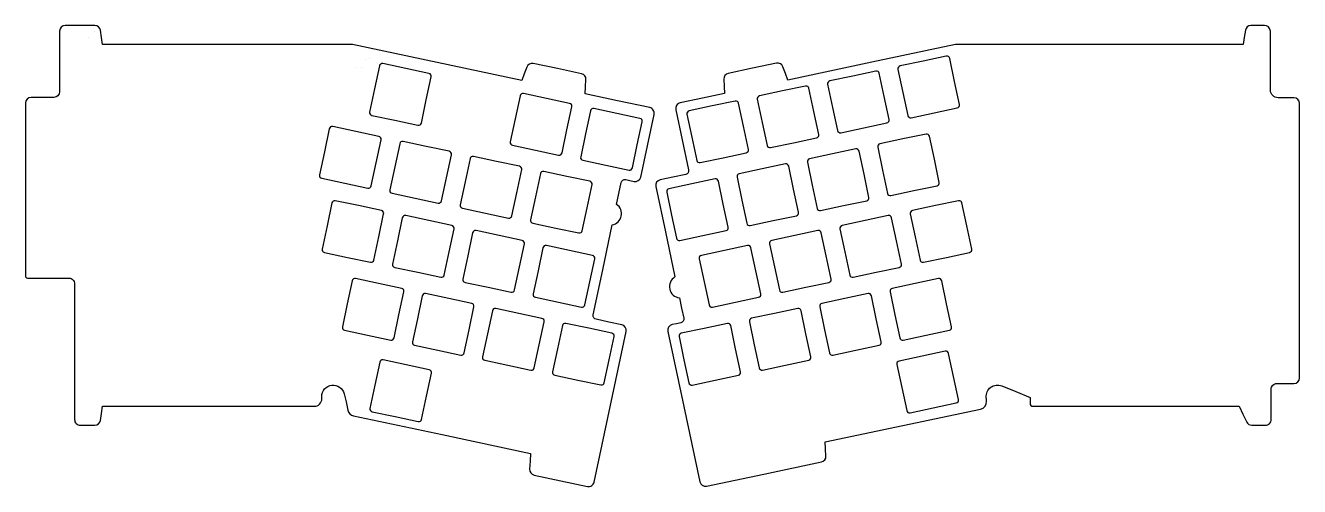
# Model space of a CAD drawing. Extents: x 569 to 907, y 72 to 194.
import ezdxf

# ---------------------------------------------------------------- set-up
doc = ezdxf.new("R2010")
doc.units = 0
doc.layers.get('0').update_dxf_attribs({"linetype": 'CONTINUOUS'})

msp = doc.modelspace()

# ---------------------------------------------------------------- linework, layer by layer
for points in [[(655.819153, 188.585907), (622.709656, 188.585907), (589.600159, 188.585907), (589.318787, 190.447968), (589.037415, 192.310028, 0.370924), (587.55426, 193.585907), (583.640991, 193.585907), (579.727722, 193.585907, 0.414209), (578.227722, 192.085907), (578.227722, 184.070892), (578.227722, 176.055878, -0.414209), (576.727722, 174.555878), (573.710999, 174.555878), (570.694275, 174.555878, 0.414209), (569.194275, 173.055878), (569.194275, 150.134735), (569.194275, 127.213585, 0.414214), (569.694275, 126.713585), (575.195374, 126.713585), (580.696472, 126.713585, -0.414214), (582.196472, 125.213585), (582.196472, 107.249718), (582.196472, 89.285851, 0.414214), (583.696472, 87.785851), (585.625366, 87.785851), (587.55426, 87.785851, 0.370938), (589.037415, 89.061729), (589.318787, 90.92379), (589.600159, 92.785851), (617.648682, 92.785851), (645.697205, 92.785851, 0.414214), (647.697205, 94.785851), (647.697205, 94.790245), (647.697205, 94.79464), (647.695923, 95.092003), (647.694641, 95.389366, -0.897602), (653.619324, 96.08297), (654.109558, 93.935387), (654.599792, 91.787796, 0.292066), (656.133728, 90.276573), (679.564941, 85.296104), (702.996155, 80.315636), (702.872253, 78.234581), (702.748352, 76.153526, 0.370986), (703.933777, 74.59713), (710.994629, 73.096275), (718.055481, 71.595398, 0.414221), (719.834534, 72.750694), (724.068787, 92.671349), (728.30304, 112.592003, 0.414136), (727.147644, 114.371056), (723.750977, 115.092979), (720.354309, 115.814903, -0.414055), (719.584045, 117.001183), (722.116699, 128.916107), (724.649353, 140.831009, 0.665744), (725.800232, 146.245819), (726.412903, 149.128021), (727.025574, 152.010223, -0.414164), (728.211609, 152.780487), (729.313232, 152.546356), (730.414856, 152.312225, 0.414182), (732.193909, 153.467743), (733.958191, 161.768036), (735.722473, 170.068329, 0.414287), (734.5672, 171.847382), (726.01239, 173.665863), (717.457581, 175.484344), (717.570129, 177.374603), (717.682678, 179.264862, 0.370918), (716.497131, 180.821259), (710.104248, 182.180145), (703.711365, 183.539032, 0.370927), (701.9953, 182.599335), (701.329285, 180.82663), (700.663269, 179.053925), (678.241211, 183.819916), (655.819153, 188.585907)], [(899.013977, 191.895233), (898.982605, 192.102631), (898.951233, 192.310028, 0.370924), (897.468079, 193.585907), (895.651184, 193.585907), (893.83429, 193.585938, 0.370924), (892.351135, 192.310028), (892.069763, 190.447968), (891.788391, 188.585907), (853.690979, 188.585907), (815.593567, 188.585907), (793.393982, 183.867157), (771.194397, 179.148407), (770.532043, 180.911346), (769.86969, 182.674286, 0.37092), (768.153748, 183.613983), (761.760864, 182.255096), (755.367981, 180.89621, 0.37088), (754.182434, 179.339813), (754.294373, 177.45993), (754.406311, 175.580048), (748.515625, 174.327972), (742.624939, 173.075882, 0.414234), (741.469543, 171.296844), (743.163147, 163.329193), (744.85675, 155.361542, -0.414081), (744.086487, 154.175262), (740.700134, 153.455536), (737.313782, 152.735809, 0.414127), (736.158508, 150.956757), (738.702087, 138.990082), (741.245667, 127.023399, 0.710235), (742.423523, 121.48214), (742.997498, 118.7817), (743.571472, 116.081261, -0.414132), (742.801331, 114.894981), (741.660828, 114.652672), (740.520325, 114.410362, 0.414128), (739.365051, 112.63131), (743.595764, 92.727135), (747.826477, 72.82296, 0.413532), (749.602112, 71.666954), (764.827026, 74.86544), (780.051941, 78.063919, 0.371591), (781.240784, 79.621056), (781.129028, 81.498497), (781.017273, 83.375938), (801.614197, 87.703209), (822.211121, 92.030479, 0.379401), (823.792419, 94.161095), (823.749146, 94.658165), (823.705872, 95.155235, -0.560127), (827.820496, 98.196251), (831.575378, 96.675743), (835.330261, 95.155235), (835.330261, 94.345543), (835.330261, 93.535851, 0.414209), (836.080261, 92.785851), (863.395813, 92.785851), (890.711365, 92.785851), (891.713745, 90.709801), (892.716125, 88.633751, 0.287866), (894.066833, 87.785851), (895.880676, 87.785851), (897.694519, 87.785851, 0.414214), (899.194519, 89.285851), (899.194519, 93.29879), (899.194519, 97.311729, -0.414214), (900.694519, 98.811729), (902.948669, 98.811729), (905.20282, 98.811729, 0.414189), (906.702698, 100.311729), (906.702698, 136.636078), (906.702698, 172.960419, 0.414194), (905.20282, 174.460419), (903.108398, 174.460419), (901.013977, 174.460419, -0.414214), (899.013977, 176.460419), (899.013977, 184.177826), (899.013977, 191.895233)], [(663.857117, 183.492401, 0.414268), (662.96759, 182.914764), (661.668152, 176.801239), (660.368713, 170.687714, 0.414084), (660.94635, 169.798309), (667.059753, 168.498871), (673.173157, 167.199432, 0.414262), (674.062683, 167.777069), (675.362183, 173.890472), (676.661682, 180.003876, 0.414104), (676.083923, 180.893524), (669.97052, 182.192963), (663.857117, 183.492401)], [(800.906311, 182.873505, 0.414159), (800.328674, 181.983856), (801.628113, 175.870453), (802.927551, 169.75705, 0.41416), (803.817078, 169.179413), (809.930542, 170.478851), (816.044006, 171.778305, 0.414048), (816.621643, 172.667938), (815.322205, 178.781342), (814.022766, 184.894745, 0.414144), (813.133118, 185.472382), (807.019714, 184.172943), (800.906311, 182.873505)], [(782.272644, 178.912827, 0.414104), (781.694885, 178.023163), (782.994385, 171.90976), (784.293884, 165.796356, 0.414262), (785.183411, 165.218719), (791.296814, 166.518158), (797.410217, 167.817596, 0.414084), (797.987854, 168.707001), (796.688416, 174.820526), (795.388977, 180.934052, 0.413964), (794.499451, 181.511688), (788.386047, 180.21225), (782.272644, 178.912811)], [(701.124573, 175.571014, 0.413959), (700.234924, 174.993134), (698.935486, 168.87973), (697.636047, 162.766327, 0.414241), (698.213806, 161.876923), (704.327209, 160.577484), (710.440613, 159.278046, 0.414262), (711.330139, 159.855682), (712.629578, 165.969086), (713.929016, 172.082489, 0.414365), (713.351379, 172.971893), (707.237976, 174.271454), (701.124573, 175.571014)], [(778.77655, 163.856873, 0.414175), (779.354187, 164.746307), (778.054749, 170.859711), (776.755371, 176.973114, 0.41405), (775.865784, 177.550995), (769.75238, 176.251556), (763.638977, 174.952133, 0.414104), (763.061218, 174.062469), (764.360657, 167.949066), (765.660095, 161.835663, 0.41416), (766.549622, 161.258026), (772.663086, 162.557465), (778.77655, 163.856903)], [(760.142883, 159.896179, 0.414175), (760.72052, 160.785614), (759.421082, 166.899017), (758.121643, 173.012421, 0.413959), (757.231995, 173.590302), (751.118591, 172.290741), (745.005188, 170.99118, 0.414365), (744.427551, 170.101776), (745.72699, 163.988373), (747.026428, 157.874969, 0.41416), (747.915955, 157.297333), (754.029419, 158.596771), (760.142883, 159.89621)], [(716.269836, 158.805634, 0.414365), (716.847473, 157.916229), (722.960876, 156.616669), (729.07428, 155.317108, 0.413959), (729.963928, 155.894989), (731.263367, 162.008392), (732.562805, 168.121796, 0.414241), (731.985046, 169.0112), (725.871643, 170.310638), (719.75824, 171.610077, 0.414262), (718.868713, 171.03244), (717.569275, 164.919037), (716.269836, 158.805634)], [(663.381653, 163.353973, 0.414062), (662.803894, 164.243378), (656.690491, 165.542816), (650.577087, 166.842255, 0.414262), (649.687561, 166.264618), (648.388123, 160.151215), (647.088684, 154.037811, 0.414159), (647.666321, 153.148163), (653.779724, 151.848724), (659.893127, 150.549286, 0.413908), (660.782776, 151.126923), (662.082214, 157.240448), (663.381653, 163.353973)], [(678.526917, 146.588593, 0.414268), (679.416443, 147.166229), (680.715881, 153.279755), (682.01532, 159.39328, 0.414084), (681.437683, 160.282684), (675.324219, 161.582123), (669.210754, 162.881592, 0.41416), (668.321228, 162.303925), (667.02179, 156.190521), (665.722351, 150.077118, 0.414104), (666.30011, 149.187469), (672.413513, 147.888031), (678.526917, 146.588593)], [(795.546326, 162.263397, 0.414084), (794.968689, 161.373993), (796.268127, 155.260468), (797.567566, 149.146942, 0.413964), (798.457092, 148.569305), (804.570496, 149.868744), (810.683899, 151.168167, 0.414104), (811.261658, 152.057831), (809.962158, 158.171234), (808.662659, 164.284637, 0.414287), (807.773254, 164.862274), (801.65979, 163.562836), (795.546326, 162.263397)], [(684.356018, 146.116425, 0.414104), (684.933777, 145.226776), (691.04718, 143.927338), (697.160583, 142.627899, 0.414268), (698.05011, 143.205536), (699.349548, 149.319061), (700.648987, 155.432587, 0.414084), (700.07135, 156.321991), (693.957947, 157.621429), (687.844543, 158.920868, 0.414262), (686.955017, 158.343231), (685.655518, 152.229828), (684.356018, 146.116425)], [(776.912659, 158.302719, 0.414104), (776.3349, 157.413055), (777.634399, 151.299652), (778.933899, 145.186249, 0.414268), (779.823425, 144.608612), (785.936829, 145.908051), (792.050232, 147.207489, 0.414159), (792.627869, 148.097137), (791.32843, 154.210541), (790.028992, 160.323944, 0.414262), (789.139465, 160.901581), (783.026062, 159.602142), (776.912659, 158.302704)], [(758.27887, 154.34201, 0.414159), (757.701233, 153.452362), (759.000671, 147.338959), (760.30011, 141.225555, 0.414118), (761.189636, 140.647919), (767.303101, 141.947357), (773.416565, 143.246796, 0.414159), (773.994202, 144.136444), (772.694763, 150.249847), (771.395325, 156.363251, 0.414118), (770.505798, 156.940887), (764.392334, 155.641449), (758.27887, 154.34201)], [(706.47821, 154.96019, 0.414118), (705.588684, 154.382538), (704.289246, 148.269135), (702.989807, 142.155731, 0.414159), (703.567444, 141.266083), (709.680847, 139.966644), (715.79425, 138.667221, 0.414144), (716.683899, 139.244843), (717.983337, 145.358246), (719.282776, 151.471649, 0.414047), (718.705139, 152.361298), (712.591675, 153.660736), (706.47821, 154.960175)], [(754.782776, 139.286102, 0.41421), (755.360413, 140.175751), (754.060974, 146.289154), (752.761536, 152.402557, 0.414268), (751.872009, 152.980194), (745.758606, 151.680756), (739.645203, 150.381332, 0.414104), (739.067444, 149.491669), (740.366943, 143.378265), (741.666443, 137.264862, 0.414268), (742.555969, 136.687225), (748.669373, 137.986664), (754.782776, 139.286102)], [(651.277161, 147.212357, 0.414144), (650.387512, 146.634735), (649.088074, 140.521332), (647.788635, 134.407928, 0.414048), (648.366272, 133.51828), (654.479736, 132.218842), (660.593201, 130.919373, 0.41416), (661.482727, 131.49704), (662.782166, 137.610443), (664.081604, 143.723846, 0.414159), (663.503967, 144.613495), (657.390564, 145.912933), (651.277161, 147.212372)], [(804.166321, 144.613495, 0.414159), (803.588684, 143.723846), (804.888123, 137.610443), (806.187561, 131.49704, 0.41416), (807.077087, 130.919403), (813.190552, 132.218842), (819.304016, 133.518295, 0.414048), (819.881653, 134.407928), (818.582214, 140.521332), (817.282776, 146.634735, 0.414144), (816.393127, 147.212372), (810.279724, 145.912933), (804.166321, 144.613495)], [(682.715393, 139.763153, 0.414104), (682.137634, 140.652802), (676.024231, 141.95224), (669.910828, 143.251678, 0.414268), (669.021301, 142.674042), (667.721863, 136.560516), (666.422424, 130.446991, 0.414084), (667.000061, 129.557587), (673.113464, 128.258148), (679.226868, 126.958702, 0.414276), (680.116394, 127.536339), (681.415894, 133.64975), (682.715393, 139.763153)], [(785.532654, 140.652817, 0.414104), (784.954895, 139.763153), (786.254333, 133.64975), (787.553772, 127.536339, 0.414222), (788.44342, 126.958702), (794.556824, 128.258148), (800.670227, 129.557587, 0.414084), (801.247864, 130.446991), (799.948425, 136.560516), (798.648987, 142.674042, 0.414268), (797.75946, 143.251678), (791.646057, 141.95224), (785.532654, 140.652802)], [(685.056091, 126.48629, 0.41409), (685.633728, 125.596886), (691.747192, 124.297447), (697.860657, 122.997986, 0.414174), (698.750183, 123.575645), (700.049622, 129.689056), (701.34906, 135.80246, 0.414104), (700.771301, 136.692108), (694.657898, 137.991547), (688.544495, 139.290985, 0.413964), (687.654968, 138.713348), (686.35553, 132.599823), (685.056091, 126.48629)], [(782.03656, 125.596886, 0.41409), (782.614197, 126.48629), (781.314758, 132.599823), (780.01532, 138.713348, 0.413964), (779.125793, 139.290985), (773.01239, 137.991547), (766.898987, 136.692123, 0.414104), (766.321228, 135.80246), (767.620667, 129.689056), (768.920105, 123.575645, 0.414173), (769.809631, 122.998009), (775.923096, 124.297447), (782.03656, 125.596886)], [(707.178284, 135.330292, 0.413959), (706.288635, 134.752411), (704.989197, 128.639008), (703.689758, 122.525597, 0.41425), (704.267517, 121.636192), (710.38092, 120.336754), (716.494324, 119.037315, 0.414276), (717.38385, 119.614952), (718.683289, 125.728363), (719.982727, 131.841766, 0.414159), (719.40509, 132.731415), (713.291687, 134.030853), (707.178284, 135.330292)], [(748.265198, 132.731415, 0.414159), (747.687561, 131.841766), (748.987, 125.728363), (750.286438, 119.614952, 0.414173), (751.175964, 119.037315), (757.289368, 120.336754), (763.402771, 121.636192, 0.41425), (763.98053, 122.525597), (762.681091, 128.639008), (761.381653, 134.752411, 0.413959), (760.492004, 135.330292), (754.378601, 134.030853), (748.265198, 132.731415)], [(656.627136, 126.602257, 0.414276), (655.73761, 126.02462), (654.43811, 119.911217), (653.138611, 113.797813, 0.414096), (653.71637, 112.908165), (659.829773, 111.608727), (665.943176, 110.309288, 0.41404), (666.832703, 110.887169), (668.132141, 117.000572), (669.43158, 123.113976, 0.41409), (668.853943, 124.00338), (662.74054, 125.302818), (656.627136, 126.602257)], [(800.827515, 110.887161, 0.414039), (801.717102, 110.309288), (807.830505, 111.608727), (813.943909, 112.908165, 0.414173), (814.521545, 113.797813), (813.222107, 119.911217), (811.922668, 126.02462, 0.414276), (811.033142, 126.602257), (804.919739, 125.302818), (798.806335, 124.00338, 0.41409), (798.228699, 123.113976), (799.528137, 117.000572), (800.827576, 110.887169)], [(675.192688, 122.62249, 0.414066), (674.303162, 122.04464), (673.003723, 115.931236), (671.704285, 109.817833, 0.41425), (672.282043, 108.928429), (678.395447, 107.62899), (684.50885, 106.329552, 0.414276), (685.398376, 106.907188), (686.697815, 113.020592), (687.997253, 119.133995, 0.414364), (687.419617, 120.023399), (681.306152, 121.32296), (675.192688, 122.62252)], [(793.289001, 122.063927, 0.414276), (792.399475, 122.641563), (786.286072, 121.342125), (780.172668, 120.042686, 0.4141), (779.59491, 119.153282), (780.894409, 113.039757), (782.193909, 106.926231, 0.414031), (783.083313, 106.348595), (789.196777, 107.648033), (795.310242, 108.947472, 0.414173), (795.887878, 109.83712), (794.58844, 115.950523), (793.289001, 122.063927)], [(693.777527, 118.672096, 0.414094), (692.888, 118.094444), (691.588562, 111.981041), (690.289124, 105.867638, 0.414173), (690.86676, 104.977989), (696.980225, 103.678551), (703.093689, 102.379097, 0.414094), (703.983215, 102.956749), (705.282654, 109.070152), (706.582092, 115.183556, 0.414048), (706.004456, 116.073204), (699.890991, 117.372643), (693.777527, 118.672081)], [(776.676575, 104.986778, 0.414049), (777.254211, 105.876427), (775.954773, 111.98983), (774.655334, 118.103233, 0.414142), (773.765686, 118.68087), (767.652283, 117.381432), (761.538879, 116.081993, 0.414173), (760.961243, 115.192345), (762.260681, 109.078941), (763.56012, 102.965538, 0.414093), (764.449646, 102.387901), (770.56311, 103.68734), (776.676575, 104.986778)], [(712.313416, 114.732155, 0.414094), (711.423889, 114.154503), (710.124451, 108.0411), (708.825012, 101.927696, 0.414173), (709.402649, 101.038048), (715.516113, 99.738609), (721.629578, 98.439156, 0.414094), (722.519104, 99.016808), (723.818542, 105.130211), (725.117981, 111.243614, 0.414172), (724.540344, 112.133263), (718.42688, 113.432701), (712.313416, 114.73214)], [(758.042786, 101.026085, 0.414173), (758.620422, 101.915733), (757.320984, 108.029137), (756.021545, 114.14254, 0.41428), (755.132019, 114.720177), (749.018616, 113.420738), (742.905212, 112.121315, 0.414096), (742.327454, 111.231651), (743.626953, 105.118248), (744.926453, 99.004845, 0.41428), (745.815979, 98.427208), (751.929382, 99.726646), (758.042786, 101.026085)], [(663.933899, 105.053452, 0.414173), (663.044373, 104.475792), (661.744934, 98.362389), (660.445496, 92.248985, 0.414125), (661.023132, 91.359337), (667.136597, 90.059898), (673.250061, 88.76049, 0.414066), (674.139587, 89.338341), (675.439026, 95.451744), (676.738464, 101.565147, 0.414179), (676.160828, 102.454552), (670.047363, 103.75399), (663.933899, 105.053429)], [(815.758606, 93.664497, 0.414096), (816.336365, 94.554161), (815.036926, 100.667564), (813.737488, 106.780968, 0.414094), (812.847961, 107.358604), (806.734497, 106.059166), (800.621033, 104.759727, 0.414173), (800.043396, 103.870079), (801.342834, 97.756676), (802.642273, 91.643272, 0.414276), (803.531799, 91.065636), (809.645203, 92.365074), (815.758606, 93.664513)]]:
    msp.add_lwpolyline(points, format="xyb")
for points in [[(587.831726, 193.312225), (587.831726, 193.312225)], [(585.856873, 190.297821), (585.856873, 190.297821)], [(587.532166, 191.873749), (587.532166, 191.873749)], [(656.937317, 182.34787), (656.937317, 182.34787)], [(658.136047, 182.593719), (658.136047, 182.593719)], [(659.156921, 184.54245), (659.156921, 184.54245)], [(660.355652, 184.7883), (660.355652, 184.7883)]]:
    msp.add_lwpolyline(points)

doc.saveas('drawing.dxf')
